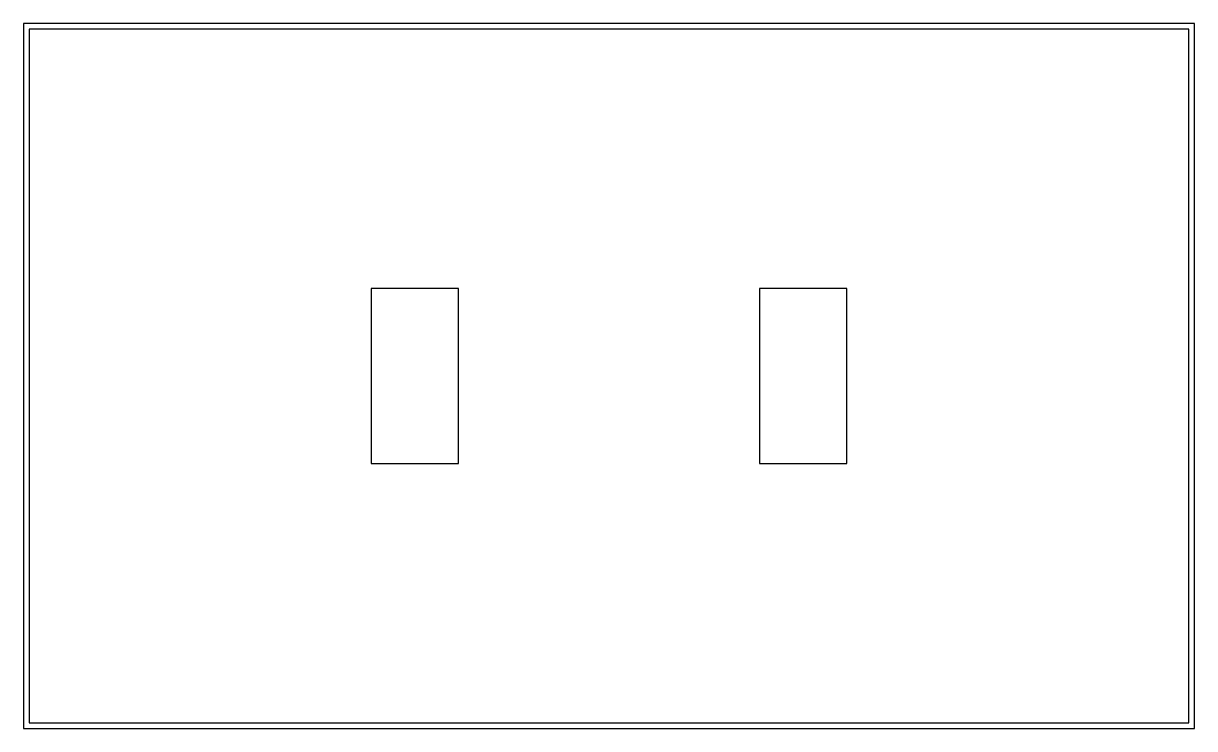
# Model space of a CAD drawing. Header units: metres. Extents: x -100 to 40100, y -100 to 24100.
import ezdxf

# ---------------------------------------------------------------- set-up
doc = ezdxf.new("R2010")
doc.units = ezdxf.units.M
doc.layers.add('WALL', color=7, linetype='Continuous')

msp = doc.modelspace()

# ---------------------------------------------------------------- linework, layer by layer
at = {"layer": 'WALL'}
for p, q in [((40100, 24100), (-100, 24100)), ((-100, 24100), (-100, -100)), ((39900, 23900), (100, 23900)), ((100, 23900), (100, 100)), ((39900, 100), (39900, 23900)), ((40100, -100), (40100, 24100)), ((14833, 15000), (11833, 15000)), ((11833, 15000), (11833, 9000)), ((14833, 9000), (14833, 15000)), ((28167, 15000), (25167, 15000)), ((25167, 15000), (25167, 9000)), ((28167, 9000), (28167, 15000)), ((11833, 9000), (14833, 9000)), ((25167, 9000), (28167, 9000)), ((100, 100), (39900, 100)), ((-100, -100), (40100, -100))]:
    msp.add_line(p, q, dxfattribs=at)

doc.saveas('drawing.dxf')
